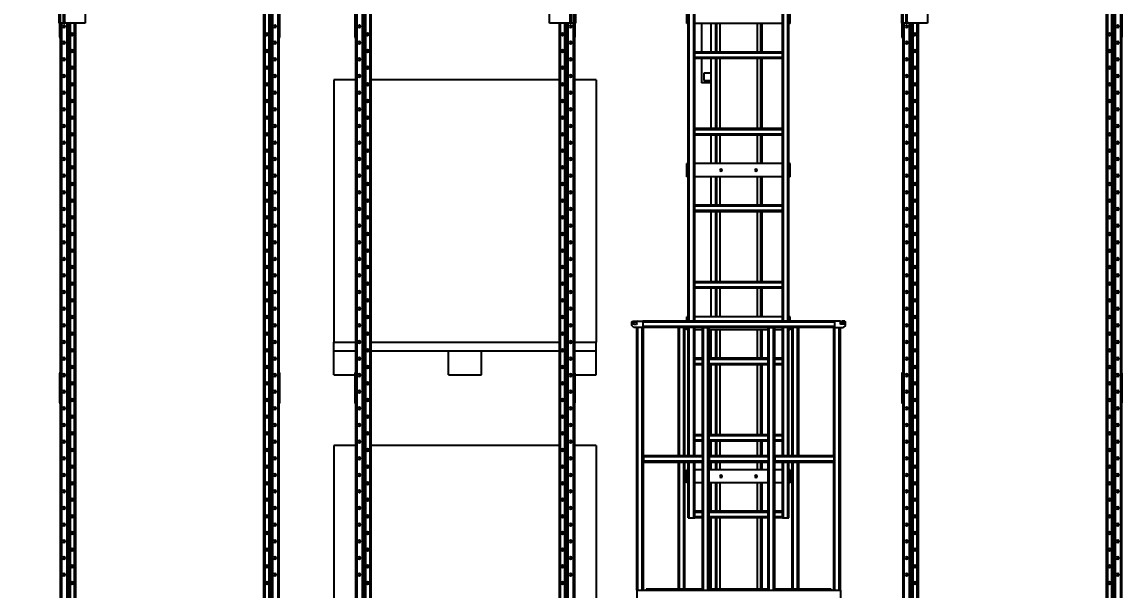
# Model space of a CAD drawing. Header units: millimetres. Extents: x 6622 to 532820, y 3370 to 359312.
# Drawn here: x 459876 to 464902, y 349216 to 351813 of the extents above; entities that cross this region are included whole.
import ezdxf

# ---------------------------------------------------------------- set-up
doc = ezdxf.new("R2010")
doc.units = ezdxf.units.MM
doc.styles.get("Standard").update_dxf_attribs({"font": 'txt', "bigfont": 'gbcbig.shx'})
doc.dimstyles.new('副本 ISO-25', dxfattribs={"dimtxt": 300, "dimasz": 200, "dimexe": 200, "dimexo": 25, "dimgap": 200, "dimtad": 1, "dimtxsty": 'Standard', "dimcen": 2.5, "dimadec": 0, "dimazin": 0, "dimtfac": 1, "dimtmove": 0, "dimatfit": 3, "dimfxl": 1, "dimarcsym": 0})

# ---------------------------------------------------------------- blocks, each defined once
blk = doc.blocks.new('A$C3E973D8C')
at = {"color": 2, "linetype": 'Continuous', "lineweight": 25}
for p, q in [((2619.5, 5560.1), (2619.5, 9397.1)), ((2614.1, 9297.1), (2614.1, 5560.1)), ((1625, 4197.5), (1625, 8927.5)), ((1645, 4197.5), (1645, 8927.5)), ((2055, 4197.5), (2055, 8927.5)), ((2075, 4197.5), (2075, 8927.5)), ((100, 8624.1), (100, 112.1)), ((105.5, 8624.1), (105.5, 112.1)), ((129.9, 8624.1), (129.9, 112.1)), ((134.6, 8624.1), (134.6, 112.1)), ((143.1, 8624.1), (143.1, 112.1)), ((145.7, 8624.1), (145.7, 112.1)), ((164.5, 8624.1), (164.5, 112.1)), ((167.5, 8624.1), (167.5, 112.1)), ((170, 8624.1), (170, 112.1)), ((3530, 8624.1), (3530, 112.1)), ((3532.5, 8624.1), (3532.5, 112.1)), ((3535.5, 8624.1), (3535.5, 112.1)), ((3554.3, 8624.1), (3554.3, 112.1)), ((3556.9, 8624.1), (3556.9, 112.1)), ((3565.4, 8624.1), (3565.4, 112.1)), ((3570.1, 8624.1), (3570.1, 112.1)), ((3594.5, 8624.1), (3594.5, 112.1)), ((3600, 8624.1), (3600, 112.1)), ((1080.6, 7610), (1080.6, 5560.1)), ((1086, 7610), (1086, 5560.1)), ((986, 5749.3), (986, 5560.1)), ((1098, 5560.1), (1098, 5760.1)), ((1106, 5760.1), (1106, 5560.1)), ((1650, 5427.5), (1650, 5747.6)), ((2050, 5427.5), (2050, 5747.6)), ((2594.1, 5560.1), (2594.1, 5760.1)), ((2602.1, 5760.1), (2602.1, 5560.1)), ((2714.1, 5560.1), (2714.1, 5749.3)), ((98, 5630.6), (98, 5495.6)), ((3602, 5495.6), (3602, 5630.6)), ((1614, 5557.6), (1614, 5617.5)), ((1620, 5557.6), (1620, 5617.5)), ((2080, 5557.6), (2080, 5617.5)), ((2086, 5557.6), (2086, 5617.5)), ((986, 5560.1), (1098, 5560.1)), ((1030, 5560.1), (1030, 112.1)), ((1032.5, 5560.1), (1032.5, 112.1)), ((1035.5, 5560.1), (1035.5, 112.1)), ((1054.3, 5560.1), (1054.3, 112.1)), ((1056.9, 5560.1), (1056.9, 112.1)), ((1065.4, 5560.1), (1065.4, 112.1)), ((1070.1, 5560.1), (1070.1, 112.1)), ((1080.6, 5560.1), (1086, 5560.1)), ((1094.5, 5560.1), (1094.5, 112.1)), ((1106, 5560.1), (1098, 5560.1)), ((1100, 5560.1), (1100, 112.1)), ((1102, 5495.6), (1102, 5560.1)), ((1614, 5557.6), (1620, 5557.6)), ((1620, 4917.6), (1620, 5557.6)), ((1650, 5557.6), (2050, 5557.6)), ((1742, 5427.5), (1742, 5557.6)), ((1750, 5557.6), (1750, 5427.5)), ((1765, 5557.6), (1765, 5427.5)), ((1935, 5557.6), (1935, 5427.5)), ((1950, 5427.5), (1950, 5557.6)), ((1954, 5427.5), (1954, 5557.6)), ((1975, 5427.5), (1975, 5557.6)), ((2019, 5557.6), (2019, 5427.5)), ((2080, 5557.6), (2086, 5557.6)), ((2080, 4917.6), (2080, 5557.6)), ((2602.1, 5560.1), (2594.1, 5560.1)), ((2598, 5560.1), (2598, 5495.6)), ((2600, 5560.1), (2600, 112.1)), ((2602.1, 5560.1), (2714.1, 5560.1)), ((2605.5, 5560.1), (2605.5, 112.1)), ((2614.1, 5560.1), (2619.5, 5560.1)), ((2629.9, 5560.1), (2629.9, 112.1)), ((2634.6, 5560.1), (2634.6, 112.1)), ((2643.1, 5560.1), (2643.1, 112.1)), ((2645.7, 5560.1), (2645.7, 112.1)), ((2664.5, 5560.1), (2664.5, 112.1)), ((2667.5, 5560.1), (2667.5, 112.1)), ((2670, 5560.1), (2670, 112.1)), ((98, 5495.6), (100, 5495.6)), ((98, 5490.6), (98, 5495.6)), ((100, 5490.6), (98, 5490.6)), ((1100, 5495.6), (1102, 5495.6)), ((1102, 5490.6), (1100, 5490.6)), ((1102, 5495.6), (1102, 5490.6)), ((2598, 5495.6), (2600, 5495.6)), ((2598, 5490.6), (2598, 5495.6)), ((2600, 5490.6), (2598, 5490.6)), ((3600, 5495.6), (3602, 5495.6)), ((3602, 5490.6), (3600, 5490.6)), ((3602, 5495.6), (3602, 5490.6)), ((1650, 5422.5), (1650, 5427.5)), ((1650, 5427.5), (2050, 5427.5)), ((1650, 5422.5), (2050, 5422.5)), ((1650, 5402.5), (1650, 5422.5)), ((1650, 5402.5), (2050, 5402.5)), ((1650, 5397.6), (1650, 5402.5)), ((1650, 5077.6), (1650, 5397.6)), ((1650, 5397.6), (2050, 5397.6)), ((1742, 5077.6), (1742, 5397.6)), ((1750, 5397.6), (1750, 5077.6)), ((1765, 5397.6), (1765, 5077.6)), ((1935, 5397.6), (1935, 5077.6)), ((1950, 5077.6), (1950, 5397.6)), ((1954, 5077.6), (1954, 5397.6)), ((1975, 5077.6), (1975, 5397.6)), ((2019, 5397.6), (2019, 5287.1)), ((2050, 5422.5), (2050, 5427.5)), ((2050, 5402.5), (2050, 5422.5)), ((2050, 5397.6), (2050, 5402.5)), ((2050, 5077.6), (2050, 5397.6)), ((1975, 5330.6), (2008, 5330.6)), ((2008, 5330.6), (2008, 5297.1)), ((2008, 5297.1), (1975, 5297.1)), ((1975, 5287.1), (2019, 5287.1)), ((2500, 5301.1), (2500, 4101.1)), ((2500, 5301.1), (2600, 5301.1)), ((2670, 5301.1), (3530, 5301.1)), ((3600, 5301.1), (3700, 5301.1)), ((3700, 5301.1), (3700, 4101.1)), ((1650, 5077.6), (2050, 5077.6)), ((1650, 5072.5), (1650, 5077.6)), ((2050, 5072.5), (2050, 5077.6)), ((1650, 5072.5), (2050, 5072.5)), ((1650, 5052.5), (1650, 5072.5)), ((1650, 5052.5), (2050, 5052.5)), ((1650, 5047.5), (1650, 5052.5)), ((1650, 4727.6), (1650, 5047.5)), ((1650, 5047.5), (2050, 5047.5)), ((1742, 4917.6), (1742, 5047.5)), ((1750, 5047.5), (1750, 4917.6)), ((1765, 5047.5), (1765, 4917.6)), ((1935, 5047.5), (1935, 4917.6)), ((1950, 4917.6), (1950, 5047.5)), ((1954, 4917.6), (1954, 5047.5)), ((1975, 4917.6), (1975, 5047.5)), ((2050, 5052.5), (2050, 5072.5)), ((2050, 5047.5), (2050, 5052.5)), ((2050, 4727.6), (2050, 5047.5)), ((1614, 4917.6), (1620, 4917.6)), ((1614, 4857.5), (1614, 4917.6)), ((1620, 4857.5), (1620, 4917.6)), ((1650, 4917.6), (2050, 4917.6)), ((2080, 4857.5), (2080, 4917.6)), ((2080, 4917.6), (2086, 4917.6)), ((2086, 4857.5), (2086, 4917.6)), ((1614, 4857.5), (1620, 4857.5)), ((1620, 4217.5), (1620, 4857.5)), ((1650, 4857.5), (2050, 4857.5)), ((1742, 4727.6), (1742, 4857.5)), ((1750, 4857.5), (1750, 4727.6)), ((1765, 4857.5), (1765, 4727.6)), ((1935, 4857.5), (1935, 4727.6)), ((1950, 4727.6), (1950, 4857.5)), ((1954, 4727.6), (1954, 4857.5)), ((1975, 4727.6), (1975, 4857.5)), ((2080, 4857.5), (2086, 4857.5)), ((2080, 4217.5), (2080, 4857.5)), ((1650, 4722.6), (1650, 4727.6)), ((1650, 4727.6), (2050, 4727.6)), ((2050, 4722.6), (2050, 4727.6)), ((1650, 4722.6), (2050, 4722.6)), ((1650, 4702.6), (1650, 4722.6)), ((1650, 4702.6), (2050, 4702.6)), ((1650, 4697.5), (1650, 4702.6)), ((1650, 4377.6), (1650, 4697.5)), ((1650, 4697.5), (2050, 4697.5)), ((1742, 4377.6), (1742, 4697.5)), ((1750, 4697.5), (1750, 4377.6)), ((1765, 4697.5), (1765, 4377.6)), ((1935, 4697.5), (1935, 4377.6)), ((1950, 4377.6), (1950, 4697.5)), ((1954, 4377.6), (1954, 4697.5)), ((1975, 4377.6), (1975, 4697.5)), ((2050, 4702.6), (2050, 4722.6)), ((2050, 4697.5), (2050, 4702.6)), ((2050, 4377.6), (2050, 4697.5)), ((1650, 4377.6), (2050, 4377.6)), ((1650, 4372.6), (1650, 4377.6)), ((2050, 4372.6), (2050, 4377.6)), ((1650, 4372.6), (2050, 4372.6)), ((1650, 4352.6), (1650, 4372.6)), ((1650, 4352.6), (2050, 4352.6)), ((1650, 4347.6), (1650, 4352.6)), ((1650, 4197.5), (1650, 4347.6)), ((1650, 4347.6), (2050, 4347.6)), ((1742, 4217.5), (1742, 4347.6)), ((1750, 4347.6), (1750, 4217.5)), ((1765, 4347.6), (1765, 4217.5)), ((1935, 4347.6), (1935, 4217.5)), ((1950, 4217.5), (1950, 4347.6)), ((1954, 4217.5), (1954, 4347.6)), ((1975, 4217.5), (1975, 4347.6)), ((2050, 4352.6), (2050, 4372.6)), ((2050, 4347.6), (2050, 4352.6)), ((2050, 4197.5), (2050, 4347.6)), ((1365, 4197.5), (1362, 4194.6)), ((1362, 4177.5), (1362, 4194.6)), ((1362, 4177.5), (1372, 4167.6)), ((1365, 4197.5), (1377, 4197.5)), ((1377, 4192.5), (1373, 4192.5)), ((1373, 4182.6), (1383, 4182.6)), ((1379, 4195.6), (1379, 4194.6)), ((1385, 4197.5), (1387, 4197.5)), ((1385, 4195.6), (1385, 4197.5)), ((1385, 4184.5), (1385, 4195.6)), ((1387, 4197.5), (1412, 4197.5)), ((1412, 4197.5), (1412, 4167.6)), ((1412, 4197.5), (2288, 4197.5)), ((1412, 4192.5), (2288, 4192.5)), ((1412, 4172.5), (2288, 4172.5)), ((1614, 4217.5), (1620, 4217.5)), ((1614, 4197.5), (1614, 4217.5)), ((1620, 4197.5), (1620, 4217.5)), ((1650, 4217.5), (2050, 4217.5)), ((2080, 4197.5), (2080, 4217.5)), ((2080, 4217.5), (2086, 4217.5)), ((2086, 4197.5), (2086, 4217.5)), ((2313, 4197.5), (2288, 4197.5)), ((2288, 4197.5), (2288, 4167.6)), ((2313, 4197.5), (2315, 4197.5)), ((2315, 4195.6), (2315, 4197.5)), ((2315, 4184.5), (2315, 4195.6)), ((2327, 4182.6), (2317, 4182.6)), ((2321, 4195.6), (2321, 4194.6)), ((2335, 4197.5), (2323, 4197.5)), ((2323, 4192.5), (2327, 4192.5)), ((2328, 4167.6), (2338, 4177.5)), ((2338, 4194.6), (2335, 4197.5)), ((2338, 4177.5), (2338, 4194.6)), ((1412, 4167.6), (1372, 4167.6)), ((1385, 2967.5), (1385, 4167.6)), ((1390, 2967.5), (1390, 4167.6)), ((1410, 2967.5), (1410, 4167.6)), ((1415, 4167.6), (1412, 4167.6)), ((1415, 4167.6), (1685, 4167.6)), ((1415, 3582.5), (1415, 4167.6)), ((1575, 3582.5), (1575, 4167.6)), ((1580, 3582.5), (1580, 4167.6)), ((1600, 3582.5), (1600, 4167.6)), ((1605, 3582.5), (1605, 4167.6)), ((1614, 4157.5), (1614, 4167.6)), ((1614, 4157.5), (1620, 4157.5)), ((1620, 4157.5), (1620, 4167.6)), ((1620, 3582.5), (1620, 4157.5)), ((1625, 3582.5), (1625, 4167.6)), ((1645, 3582.5), (1645, 4167.6)), ((1650, 4027.6), (1650, 4167.6)), ((1650, 4157.5), (1685, 4157.5)), ((1685, 3582.5), (1685, 4167.6)), ((1690, 4167.6), (1685, 4167.6)), ((1690, 2967.5), (1690, 4167.6)), ((1710, 4167.6), (1690, 4167.6)), ((1710, 2967.5), (1710, 4167.6)), ((1715, 4167.6), (1710, 4167.6)), ((1715, 4167.6), (1985, 4167.6)), ((1715, 3582.5), (1715, 4167.6)), ((1715, 4157.5), (1985, 4157.5)), ((1742, 4027.6), (1742, 4157.5)), ((1750, 4157.5), (1750, 4027.6)), ((1765, 4157.5), (1765, 4027.6)), ((1935, 4157.5), (1935, 4027.6)), ((1950, 4027.6), (1950, 4157.5)), ((1954, 4027.6), (1954, 4157.5)), ((1975, 4027.6), (1975, 4157.5)), ((1985, 3582.5), (1985, 4167.6)), ((1990, 4167.6), (1985, 4167.6)), ((1990, 2967.5), (1990, 4167.6)), ((2010, 4167.6), (1990, 4167.6)), ((2010, 2967.5), (2010, 4167.6)), ((2015, 4167.6), (2010, 4167.6)), ((2015, 4167.6), (2285, 4167.6)), ((2015, 3582.5), (2015, 4167.6)), ((2015, 4157.5), (2050, 4157.5)), ((2050, 4027.6), (2050, 4167.6)), ((2055, 3582.5), (2055, 4167.6)), ((2075, 3582.5), (2075, 4167.6)), ((2080, 4157.5), (2080, 4167.6)), ((2080, 4157.5), (2086, 4157.5)), ((2080, 3582.5), (2080, 4157.5)), ((2086, 4157.5), (2086, 4167.6)), ((2095, 3582.5), (2095, 4167.6)), ((2100, 3582.5), (2100, 4167.6)), ((2120, 3582.5), (2120, 4167.6)), ((2125, 3582.5), (2125, 4167.6)), ((2285, 3582.5), (2285, 4167.6)), ((2288, 4167.6), (2285, 4167.6)), ((2288, 4167.6), (2328, 4167.6)), ((2290, 2967.5), (2290, 4167.6)), ((2310, 2967.5), (2310, 4167.6)), ((2315, 2967.5), (2315, 4167.6)), ((2500, 4061.1), (2500, 4101.1)), ((2600, 4101.1), (2500, 4101.1)), ((2623, 4101.1), (2612.4, 4101.1)), ((3530, 4101.1), (2670, 4101.1)), ((3587.6, 4101.1), (3577, 4101.1)), ((3700, 4101.1), (3600, 4101.1)), ((3700, 4061.1), (3700, 4101.1)), ((1650, 4022.5), (1650, 4027.6)), ((1650, 4027.6), (1685, 4027.6)), ((1650, 4002.5), (1650, 4022.5)), ((1650, 4022.5), (1685, 4022.5)), ((1715, 4027.6), (1985, 4027.6)), ((1715, 4022.5), (1985, 4022.5)), ((2015, 4027.6), (2050, 4027.6)), ((2015, 4022.5), (2050, 4022.5)), ((2050, 4022.5), (2050, 4027.6)), ((2050, 4002.5), (2050, 4022.5)), ((2600, 4061.1), (2500, 4061.1)), ((2500, 3951.1), (2500, 4061.1)), ((2659.6, 4061.1), (2650.6, 4061.1)), ((3530, 4061.1), (2670, 4061.1)), ((3025, 3951.1), (3025, 4061.1)), ((3175, 4061.1), (3025, 4061.1)), ((3175, 3951.1), (3175, 4061.1)), ((3549.4, 4061.1), (3540.4, 4061.1)), ((3700, 4061.1), (3600, 4061.1)), ((3700, 3951.1), (3700, 4061.1)), ((1650, 3997.6), (1650, 4002.5)), ((1650, 4002.5), (1685, 4002.5)), ((1650, 3677.5), (1650, 3997.6)), ((1650, 3997.6), (1685, 3997.6)), ((1715, 4002.5), (1985, 4002.5)), ((1715, 3997.6), (1985, 3997.6)), ((1742, 3677.5), (1742, 3997.6)), ((1750, 3997.6), (1750, 3677.5)), ((1765, 3997.6), (1765, 3677.5)), ((1935, 3997.6), (1935, 3677.5)), ((1950, 3677.5), (1950, 3997.6)), ((1954, 3677.5), (1954, 3997.6)), ((1975, 3677.5), (1975, 3997.6)), ((2015, 4002.5), (2050, 4002.5)), ((2015, 3997.6), (2050, 3997.6)), ((2050, 3997.6), (2050, 4002.5)), ((2050, 3677.5), (2050, 3997.6)), ((2650, 3986.3), (2650, 3989.9)), ((3550, 3986.3), (3550, 3989.9)), ((98, 3963.6), (100, 3963.6)), ((98, 3958.6), (98, 3963.6)), ((100, 3958.6), (98, 3958.6)), ((98, 3958.6), (98, 3823.6)), ((1100, 3963.6), (1102, 3963.6)), ((1102, 3958.6), (1100, 3958.6)), ((1102, 3963.6), (1102, 3958.6)), ((1102, 3823.6), (1102, 3958.6)), ((2598, 3951.1), (2500, 3951.1)), ((2598, 3963.6), (2600, 3963.6)), ((2598, 3958.6), (2598, 3963.6)), ((2600, 3958.6), (2598, 3958.6)), ((2598, 3958.6), (2598, 3823.6)), ((3175, 3951.1), (3025, 3951.1)), ((3600, 3963.6), (3602, 3963.6)), ((3602, 3958.6), (3600, 3958.6)), ((3602, 3963.6), (3602, 3958.6)), ((3602, 3823.6), (3602, 3958.6)), ((3700, 3951.1), (3602, 3951.1)), ((98, 3823.6), (100, 3823.6)), ((98, 3818.6), (98, 3823.6)), ((1100, 3823.6), (1102, 3823.6)), ((1102, 3823.6), (1102, 3818.6)), ((2598, 3823.6), (2600, 3823.6)), ((2598, 3818.6), (2598, 3823.6)), ((3600, 3823.6), (3602, 3823.6)), ((3602, 3823.6), (3602, 3818.6)), ((100, 3818.6), (98, 3818.6)), ((1102, 3818.6), (1100, 3818.6)), ((2600, 3818.6), (2598, 3818.6)), ((3602, 3818.6), (3600, 3818.6)), ((1650, 3672.6), (1650, 3677.5)), ((1650, 3677.5), (1685, 3677.5)), ((1650, 3652.6), (1650, 3672.6)), ((1650, 3672.6), (1685, 3672.6)), ((1715, 3677.5), (1985, 3677.5)), ((1715, 3672.6), (1985, 3672.6)), ((2015, 3677.5), (2050, 3677.5)), ((2015, 3672.6), (2050, 3672.6)), ((2050, 3672.6), (2050, 3677.5)), ((2050, 3652.6), (2050, 3672.6)), ((1650, 3647.5), (1650, 3652.6)), ((1650, 3652.6), (1685, 3652.6)), ((1650, 3582.5), (1650, 3647.5)), ((1650, 3647.5), (1685, 3647.5)), ((1715, 3652.6), (1985, 3652.6)), ((1715, 3647.5), (1985, 3647.5)), ((1742, 3582.5), (1742, 3647.5)), ((1750, 3647.5), (1750, 3582.5)), ((1765, 3647.5), (1765, 3582.5)), ((1935, 3647.5), (1935, 3582.5)), ((1950, 3582.5), (1950, 3647.5)), ((1954, 3582.5), (1954, 3647.5)), ((1975, 3582.5), (1975, 3647.5)), ((2015, 3652.6), (2050, 3652.6)), ((2015, 3647.5), (2050, 3647.5)), ((2050, 3647.5), (2050, 3652.6)), ((2050, 3582.5), (2050, 3647.5)), ((2500, 3629.1), (2500, 2429.1)), ((2500, 3629.1), (2600, 3629.1)), ((2670, 3629.1), (3530, 3629.1)), ((3600, 3629.1), (3700, 3629.1)), ((3700, 3629.1), (3700, 2429.1)), ((1685, 3582.5), (1415, 3582.5)), ((1415, 3582.5), (1415, 3577.6)), ((1685, 3577.6), (1415, 3577.6)), ((1415, 3577.6), (1415, 3557.6)), ((1685, 3582.5), (1685, 3577.6)), ((1685, 3577.6), (1685, 3557.6)), ((1985, 3582.5), (1715, 3582.5)), ((1715, 3582.5), (1715, 3577.6)), ((1985, 3577.6), (1715, 3577.6)), ((1715, 3577.6), (1715, 3557.6)), ((1985, 3582.5), (1985, 3577.6)), ((1985, 3577.6), (1985, 3557.6)), ((2285, 3582.5), (2015, 3582.5)), ((2015, 3582.5), (2015, 3577.6)), ((2285, 3577.6), (2015, 3577.6)), ((2015, 3577.6), (2015, 3557.6)), ((2285, 3582.5), (2285, 3577.6)), ((2285, 3577.6), (2285, 3557.6)), ((1685, 3557.6), (1415, 3557.6)), ((1415, 3557.6), (1415, 3552.5)), ((1685, 3552.5), (1415, 3552.5)), ((1415, 2967.5), (1415, 3552.5)), ((1575, 2971), (1575, 3552.5)), ((1580, 2971), (1580, 3552.5)), ((1600, 2971), (1600, 3552.5)), ((1605, 2971), (1605, 3552.5)), ((1620, 3517.6), (1620, 3552.5)), ((1625, 3297.6), (1625, 3552.5)), ((1645, 3297.6), (1645, 3552.5)), ((1650, 3327.6), (1650, 3552.5)), ((1685, 3557.6), (1685, 3552.5)), ((1685, 2967.5), (1685, 3552.5)), ((1985, 3557.6), (1715, 3557.6)), ((1715, 3557.6), (1715, 3552.5)), ((1985, 3552.5), (1715, 3552.5)), ((1715, 2967.5), (1715, 3552.5)), ((1742, 3517.6), (1742, 3552.5)), ((1750, 3552.5), (1750, 3517.6)), ((1765, 3552.5), (1765, 3517.6)), ((1935, 3552.5), (1935, 3517.6)), ((1950, 3517.6), (1950, 3552.5)), ((1954, 3517.6), (1954, 3552.5)), ((1975, 3517.6), (1975, 3552.5)), ((1985, 3557.6), (1985, 3552.5)), ((1985, 2967.5), (1985, 3552.5)), ((2285, 3557.6), (2015, 3557.6)), ((2015, 3557.6), (2015, 3552.5)), ((2285, 3552.5), (2015, 3552.5)), ((2015, 2967.5), (2015, 3552.5)), ((2050, 3327.6), (2050, 3552.5)), ((2055, 3297.6), (2055, 3552.5)), ((2075, 3297.6), (2075, 3552.5)), ((2080, 3517.6), (2080, 3552.5)), ((2095, 2971), (2095, 3552.5)), ((2100, 2971), (2100, 3552.5)), ((2120, 2971), (2120, 3552.5)), ((2125, 2971), (2125, 3552.5)), ((2285, 3557.6), (2285, 3552.5)), ((2285, 2967.5), (2285, 3552.5)), ((1614, 3517.6), (1620, 3517.6)), ((1614, 3457.5), (1614, 3517.6)), ((1620, 3457.5), (1620, 3517.6)), ((1650, 3517.6), (1685, 3517.6)), ((1715, 3517.6), (1985, 3517.6)), ((2015, 3517.6), (2050, 3517.6)), ((2080, 3517.6), (2086, 3517.6)), ((2080, 3457.5), (2080, 3517.6)), ((2086, 3457.5), (2086, 3517.6)), ((1614, 3457.5), (1620, 3457.5)), ((1620, 3297.6), (1620, 3457.5)), ((1650, 3457.5), (1685, 3457.5)), ((1715, 3457.5), (1985, 3457.5)), ((1742, 3327.6), (1742, 3457.5)), ((1750, 3457.5), (1750, 3327.6)), ((1765, 3457.5), (1765, 3327.6)), ((1935, 3457.5), (1935, 3327.6)), ((1950, 3327.6), (1950, 3457.5)), ((1954, 3327.6), (1954, 3457.5)), ((1975, 3327.6), (1975, 3457.5)), ((2015, 3457.5), (2050, 3457.5)), ((2080, 3457.5), (2086, 3457.5)), ((2080, 3297.6), (2080, 3457.5)), ((1650, 3322.5), (1650, 3327.6)), ((1650, 3327.6), (1685, 3327.6)), ((1650, 3302.5), (1650, 3322.5)), ((1650, 3322.5), (1685, 3322.5)), ((1715, 3327.6), (1985, 3327.6)), ((1715, 3322.5), (1985, 3322.5)), ((2015, 3327.6), (2050, 3327.6)), ((2015, 3322.5), (2050, 3322.5)), ((2050, 3322.5), (2050, 3327.6)), ((2050, 3302.5), (2050, 3322.5)), ((1625, 3297.6), (1620, 3297.6)), ((1645, 3297.6), (1625, 3297.6)), ((1650, 3297.6), (1645, 3297.6)), ((1650, 3297.6), (1650, 3302.5)), ((1650, 3302.5), (1685, 3302.5)), ((1650, 3297.6), (1685, 3297.6)), ((1715, 3302.5), (1985, 3302.5)), ((1715, 3297.6), (1985, 3297.6)), ((1742, 2971), (1742, 3297.6)), ((1750, 3297.6), (1750, 2971)), ((1765, 3297.6), (1765, 2971)), ((1935, 3297.6), (1935, 2971)), ((1950, 2971), (1950, 3297.6)), ((1954, 2971), (1954, 3297.6)), ((1975, 2971), (1975, 3297.6)), ((2015, 3302.5), (2050, 3302.5)), ((2015, 3297.6), (2050, 3297.6)), ((2050, 3297.6), (2050, 3302.5)), ((2055, 3297.6), (2050, 3297.6)), ((2075, 3297.6), (2055, 3297.6)), ((2080, 3297.6), (2075, 3297.6)), ((2315, 2967.5), (1385, 2967.5)), ((1385, 2967.5), (1385, 2917.5)), ((1410, 2967.5), (1390, 2967.5)), ((1427, 2971), (1427, 2967.5)), ((1427, 2971), (1685, 2971)), ((1710, 2967.5), (1690, 2967.5)), ((1715, 2971), (1985, 2971)), ((2010, 2967.5), (1990, 2967.5)), ((2015, 2971), (2272, 2971)), ((2272, 2971), (2272, 2967.5)), ((2310, 2967.5), (2290, 2967.5)), ((2315, 2967.5), (2315, 2917.5))]:
    blk.add_line(p, q, dxfattribs=at)
for centre, radius in [((117.7, 5546.1), 5.4), ((1082.3, 5546.1), 5.4), ((2617.7, 5546.1), 5.4), ((3582.3, 5546.1), 5.4), ((155.1, 5508.1), 5.4), ((1044.9, 5508.1), 5.4), ((2655.1, 5508.1), 5.4), ((3544.9, 5508.1), 5.4), ((117.7, 5470.1), 5.4), ((155.1, 5432.1), 5.4), ((1044.9, 5432.1), 5.4), ((1082.3, 5470.1), 5.4), ((2617.7, 5470.1), 5.4), ((2655.1, 5432.1), 5.4), ((3544.9, 5432.1), 5.4), ((3582.3, 5470.1), 5.4), ((117.7, 5394.1), 5.4), ((1082.3, 5394.1), 5.4), ((2617.7, 5394.1), 5.4), ((3582.3, 5394.1), 5.4), ((155.1, 5356.1), 5.4), ((1044.9, 5356.1), 5.4), ((2655.1, 5356.1), 5.4), ((3544.9, 5356.1), 5.4), ((117.7, 5318.1), 5.4), ((155.1, 5280.1), 5.4), ((1044.9, 5280.1), 5.4), ((1082.3, 5318.1), 5.4), ((2617.7, 5318.1), 5.4), ((2655.1, 5280.1), 5.4), ((3544.9, 5280.1), 5.4), ((3582.3, 5318.1), 5.4), ((117.7, 5242.1), 5.4), ((1082.3, 5242.1), 5.4), ((2617.7, 5242.1), 5.4), ((3582.3, 5242.1), 5.4), ((155.1, 5204.1), 5.4), ((1044.9, 5204.1), 5.4), ((2655.1, 5204.1), 5.4), ((3544.9, 5204.1), 5.4), ((117.7, 5166.1), 5.4), ((155.1, 5128.1), 5.4), ((1044.9, 5128.1), 5.4), ((1082.3, 5166.1), 5.4), ((2617.7, 5166.1), 5.4), ((2655.1, 5128.1), 5.4), ((3544.9, 5128.1), 5.4), ((3582.3, 5166.1), 5.4), ((117.7, 5090.1), 5.4), ((1082.3, 5090.1), 5.4), ((2617.7, 5090.1), 5.4), ((3582.3, 5090.1), 5.4), ((155.1, 5052.1), 5.4), ((1044.9, 5052.1), 5.4), ((2655.1, 5052.1), 5.4), ((3544.9, 5052.1), 5.4), ((117.7, 5014.1), 5.4), ((155.1, 4976.1), 5.4), ((1044.9, 4976.1), 5.4), ((1082.3, 5014.1), 5.4), ((2617.7, 5014.1), 5.4), ((2655.1, 4976.1), 5.4), ((3544.9, 4976.1), 5.4), ((3582.3, 5014.1), 5.4), ((117.7, 4938.1), 5.4), ((1082.3, 4938.1), 5.4), ((2617.7, 4938.1), 5.4), ((3582.3, 4938.1), 5.4), ((155.1, 4900.1), 5.4), ((1044.9, 4900.1), 5.4), ((1770, 4887.6), 5), ((1930, 4887.6), 5), ((2655.1, 4900.1), 5.4), ((3544.9, 4900.1), 5.4), ((117.7, 4862.1), 5.4), ((155.1, 4824.1), 5.4), ((1044.9, 4824.1), 5.4), ((1082.3, 4862.1), 5.4), ((2617.7, 4862.1), 5.4), ((2655.1, 4824.1), 5.4), ((3544.9, 4824.1), 5.4), ((3582.3, 4862.1), 5.4), ((117.7, 4786.1), 5.4), ((1082.3, 4786.1), 5.4), ((2617.7, 4786.1), 5.4), ((3582.3, 4786.1), 5.4), ((155.1, 4748.1), 5.4), ((1044.9, 4748.1), 5.4), ((2655.1, 4748.1), 5.4), ((3544.9, 4748.1), 5.4), ((117.7, 4710.1), 5.4), ((155.1, 4672.1), 5.4), ((1044.9, 4672.1), 5.4), ((1082.3, 4710.1), 5.4), ((2617.7, 4710.1), 5.4), ((2655.1, 4672.1), 5.4), ((3544.9, 4672.1), 5.4), ((3582.3, 4710.1), 5.4), ((117.7, 4634.1), 5.4), ((1082.3, 4634.1), 5.4), ((2617.7, 4634.1), 5.4), ((3582.3, 4634.1), 5.4), ((155.1, 4596.1), 5.4), ((1044.9, 4596.1), 5.4), ((2655.1, 4596.1), 5.4), ((3544.9, 4596.1), 5.4), ((117.7, 4558.1), 5.4), ((155.1, 4520.1), 5.4), ((1044.9, 4520.1), 5.4), ((1082.3, 4558.1), 5.4), ((2617.7, 4558.1), 5.4), ((2655.1, 4520.1), 5.4), ((3544.9, 4520.1), 5.4), ((3582.3, 4558.1), 5.4), ((117.7, 4482.1), 5.4), ((1082.3, 4482.1), 5.4), ((2617.7, 4482.1), 5.4), ((3582.3, 4482.1), 5.4), ((155.1, 4444.1), 5.4), ((1044.9, 4444.1), 5.4), ((2655.1, 4444.1), 5.4), ((3544.9, 4444.1), 5.4), ((117.7, 4406.1), 5.4), ((155.1, 4368.1), 5.4), ((1044.9, 4368.1), 5.4), ((1082.3, 4406.1), 5.4), ((2617.7, 4406.1), 5.4), ((2655.1, 4368.1), 5.4), ((3544.9, 4368.1), 5.4), ((3582.3, 4406.1), 5.4), ((117.7, 4330.1), 5.4), ((1082.3, 4330.1), 5.4), ((2617.7, 4330.1), 5.4), ((3582.3, 4330.1), 5.4), ((155.1, 4292.1), 5.4), ((1044.9, 4292.1), 5.4), ((2655.1, 4292.1), 5.4), ((3544.9, 4292.1), 5.4), ((117.7, 4254.1), 5.4), ((1082.3, 4254.1), 5.4), ((2617.7, 4254.1), 5.4), ((3582.3, 4254.1), 5.4), ((117.7, 4178.1), 5.4), ((155.1, 4216.1), 5.4), ((1044.9, 4216.1), 5.4), ((1082.3, 4178.1), 5.4), ((2617.7, 4178.1), 5.4), ((2655.1, 4216.1), 5.4), ((3544.9, 4216.1), 5.4), ((3582.3, 4178.1), 5.4), ((155.1, 4140.1), 5.4), ((1044.9, 4140.1), 5.4), ((2655.1, 4140.1), 5.4), ((3544.9, 4140.1), 5.4), ((117.7, 4102.1), 5.4), ((1082.3, 4102.1), 5.4), ((2617.7, 4102.1), 5.4), ((3582.3, 4102.1), 5.4), ((117.7, 4026.1), 5.4), ((155.1, 4064.1), 5.4), ((1044.9, 4064.1), 5.4), ((1082.3, 4026.1), 5.4), ((2617.7, 4026.1), 5.4), ((2655.1, 4064.1), 5.4), ((3544.9, 4064.1), 5.4), ((3582.3, 4026.1), 5.4), ((155.1, 3988.1), 5.4), ((1044.9, 3988.1), 5.4), ((2655.1, 3988.1), 5.4), ((3544.9, 3988.1), 5.4), ((117.7, 3950.1), 5.4), ((1082.3, 3950.1), 5.4), ((2617.7, 3950.1), 5.4), ((3582.3, 3950.1), 5.4), ((117.7, 3874.1), 5.4), ((155.1, 3912.1), 5.4), ((1044.9, 3912.1), 5.4), ((1082.3, 3874.1), 5.4), ((2617.7, 3874.1), 5.4), ((2655.1, 3912.1), 5.4), ((3544.9, 3912.1), 5.4), ((3582.3, 3874.1), 5.4), ((155.1, 3836.1), 5.4), ((1044.9, 3836.1), 5.4), ((2655.1, 3836.1), 5.4), ((3544.9, 3836.1), 5.4), ((117.7, 3798.1), 5.4), ((1082.3, 3798.1), 5.4), ((2617.7, 3798.1), 5.4), ((3582.3, 3798.1), 5.4), ((117.7, 3722.1), 5.4), ((155.1, 3760.1), 5.4), ((1044.9, 3760.1), 5.4), ((1082.3, 3722.1), 5.4), ((2617.7, 3722.1), 5.4), ((2655.1, 3760.1), 5.4), ((3544.9, 3760.1), 5.4), ((3582.3, 3722.1), 5.4), ((155.1, 3684.1), 5.4), ((1044.9, 3684.1), 5.4), ((2655.1, 3684.1), 5.4), ((3544.9, 3684.1), 5.4), ((117.7, 3646.1), 5.4), ((1082.3, 3646.1), 5.4), ((2617.7, 3646.1), 5.4), ((3582.3, 3646.1), 5.4), ((117.7, 3570.1), 5.4), ((155.1, 3608.1), 5.4), ((1044.9, 3608.1), 5.4), ((1082.3, 3570.1), 5.4), ((2617.7, 3570.1), 5.4), ((2655.1, 3608.1), 5.4), ((3544.9, 3608.1), 5.4), ((3582.3, 3570.1), 5.4), ((155.1, 3532.1), 5.4), ((1044.9, 3532.1), 5.4), ((2655.1, 3532.1), 5.4), ((3544.9, 3532.1), 5.4), ((117.7, 3494.1), 5.4), ((1082.3, 3494.1), 5.4), ((1770, 3487.6), 5), ((1930, 3487.6), 5), ((2617.7, 3494.1), 5.4), ((3582.3, 3494.1), 5.4), ((117.7, 3418.1), 5.4), ((155.1, 3456.1), 5.4), ((1044.9, 3456.1), 5.4), ((1082.3, 3418.1), 5.4), ((2617.7, 3418.1), 5.4), ((2655.1, 3456.1), 5.4), ((3544.9, 3456.1), 5.4), ((3582.3, 3418.1), 5.4), ((155.1, 3380.1), 5.4), ((1044.9, 3380.1), 5.4), ((2655.1, 3380.1), 5.4), ((3544.9, 3380.1), 5.4), ((117.7, 3342.1), 5.4), ((1082.3, 3342.1), 5.4), ((2617.7, 3342.1), 5.4), ((3582.3, 3342.1), 5.4), ((117.7, 3266.1), 5.4), ((155.1, 3304.1), 5.4), ((1044.9, 3304.1), 5.4), ((1082.3, 3266.1), 5.4), ((2617.7, 3266.1), 5.4), ((2655.1, 3304.1), 5.4), ((3544.9, 3304.1), 5.4), ((3582.3, 3266.1), 5.4), ((155.1, 3228.1), 5.4), ((1044.9, 3228.1), 5.4), ((2655.1, 3228.1), 5.4), ((3544.9, 3228.1), 5.4), ((117.7, 3190.1), 5.4), ((1082.3, 3190.1), 5.4), ((2617.7, 3190.1), 5.4), ((3582.3, 3190.1), 5.4), ((117.7, 3114.1), 5.4), ((155.1, 3152.1), 5.4), ((1044.9, 3152.1), 5.4), ((1082.3, 3114.1), 5.4), ((2617.7, 3114.1), 5.4), ((2655.1, 3152.1), 5.4), ((3544.9, 3152.1), 5.4), ((3582.3, 3114.1), 5.4), ((155.1, 3076.1), 5.4), ((1044.9, 3076.1), 5.4), ((2655.1, 3076.1), 5.4), ((3544.9, 3076.1), 5.4), ((117.7, 3038.1), 5.4), ((1082.3, 3038.1), 5.4), ((2617.7, 3038.1), 5.4), ((3582.3, 3038.1), 5.4), ((155.1, 3000.1), 5.4), ((1044.9, 3000.1), 5.4), ((2655.1, 3000.1), 5.4), ((3544.9, 3000.1), 5.4)]:
    blk.add_circle(centre, radius, dxfattribs=at)
for centre, radius, start, end in [((1373, 4187.6), 5, 90, 270), ((1377, 4195.6), 2, 0, 90), ((1377, 4194.6), 2, 270, 0), ((1383, 4184.5), 2, 270, 0), ((1387, 4195.6), 2, 90, 180), ((2313, 4195.6), 2, 0, 90), ((2317, 4184.5), 2, 180, 270), ((2323, 4195.6), 2, 90, 180), ((2323, 4194.6), 2, 180, 270), ((2327, 4187.6), 5, 270, 90)]:
    blk.add_arc(centre, radius, start, end, dxfattribs=at)
for centre, start_param, end_param in [((1080.6, 5565.3), 4.712389, 6.283185), ((2619.5, 5565.3), 0, 1.570796)]:
    blk.add_ellipse(centre, major_axis=(0, -5.2), ratio=0.5, start_param=start_param, end_param=end_param, dxfattribs=at)
blk = doc.blocks.new('*D429')
at = {"color": 0, "lineweight": -2, "transparency": 16777216}
for p, q in [((457818.5, 355761.2), (450896, 355761.2)), ((451096, 355561.2), (451096, 346555.2)), ((460376.4, 346355.2), (450896, 346355.2))]:
    blk.add_line(p, q, dxfattribs=at)
at = {"color": 0, "transparency": 16777216}
for points in [[(451062.6, 355561.2), (451129.3, 355561.2), (451096, 355761.2)], [(451062.6, 346555.2), (451129.3, 346555.2), (451096, 346355.2)]]:
    blk.add_solid(points, dxfattribs=at)
at = {"layer": 'Defpoints', "color": 0, "transparency": 16777216}
for p in [(457843.5, 355761.2), (451096, 346355.2), (460401.4, 346355.2)]:
    blk.add_point(p, dxfattribs=at)
at = {"color": 0, "transparency": 16777216, "insert": (450737.7, 351058.2), "char_height": 300, "attachment_point": 5, "rotation": 90}
blk.add_mtext('(9406堆垛机总高）', dxfattribs=at)

msp = doc.modelspace()

# ---------------------------------------------------------------- block references
at = {"extrusion": (0, 0, -1), "zscale": -1}
for p in [(-461150, 346248.121), (-465000, 346248.121)]:
    msp.add_blockref('A$C3E973D8C', p, dxfattribs=at)

# ---------------------------------------------------------------- dimensions: what is measured, and where the dimension line sits
at = {"color": 3}
dim = msp.add_linear_dim(base=(451095.95, 346355.221), p1=(457843.479, 355761.221), p2=(460401.39, 346355.221), angle=90, text='(<>堆垛机总高）', dimstyle='副本 ISO-25', dxfattribs=at)
dim.commit()
dim.dimension.update_dxf_attribs({"geometry": '*D429', "text_midpoint": (450737.678, 351058.221)})

doc.saveas('drawing.dxf')
